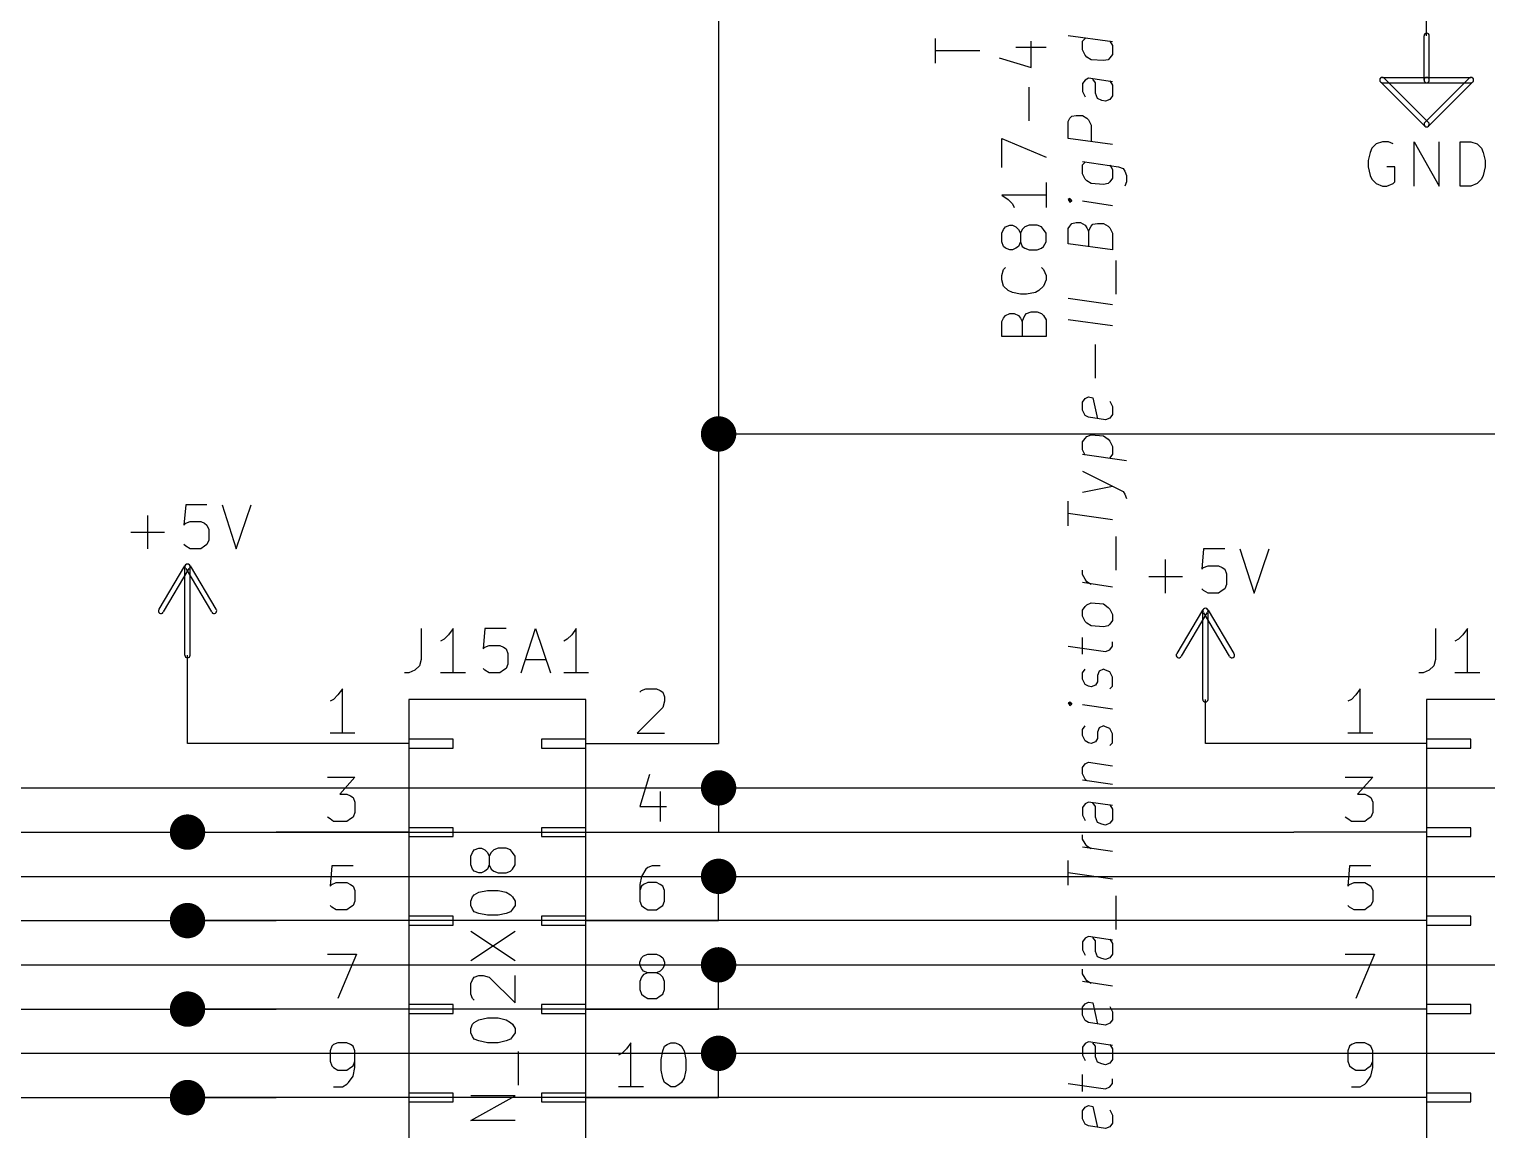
# Model space of a CAD drawing. Extents: x 10 to 287, y -200 to -10.
# Drawn here: x 206.28 to 248.11, y -127.93 to -96.33 of the extents above; entities that cross this region are included whole.
import ezdxf

# ---------------------------------------------------------------- set-up
doc = ezdxf.new("R2010")
doc.units = 0
doc.header["$MEASUREMENT"] = 0

msp = doc.modelspace()

# ---------------------------------------------------------------- linework, layer by layer
at = {"layer": 'Cyan 2'}
for p, q in [((232.283, -97.3074), (232.283, -96.5962)), ((233.553, -96.9518), (232.283, -96.9518)), ((234.594, -96.8502), (235.458, -96.8502)), ((235.026, -97.4344), (235.026, -96.6724)), ((234.112, -97.155), (235.026, -97.4344)), ((234.975, -98.9584), (234.975, -97.9932)), ((234.188, -100.305), (234.188, -99.4664)), ((234.188, -99.4664), (235.458, -99.9998)), ((244.754, -99.8728), (244.704, -100.101)), ((244.805, -99.7458), (244.754, -99.8728)), ((244.932, -99.6188), (244.805, -99.7458)), ((245.11, -99.568), (244.932, -99.6188)), ((245.288, -99.568), (245.11, -99.568)), ((245.415, -99.6188), (245.288, -99.568)), ((246.024, -100.838), (246.024, -99.568)), ((246.024, -99.568), (246.736, -100.838)), ((246.736, -100.838), (246.736, -99.568)), ((247.345, -100.838), (247.345, -99.568)), ((247.345, -99.568), (247.65, -99.568)), ((247.65, -99.568), (247.828, -99.6188)), ((247.828, -99.6188), (247.955, -99.7458)), ((247.955, -99.7458), (248.006, -99.8728)), ((248.006, -99.8728), (248.056, -100.101)), ((244.704, -100.101), (244.704, -100.279)), ((244.704, -100.279), (244.754, -100.533)), ((245.466, -100.279), (245.237, -100.279)), ((245.466, -100.711), (245.466, -100.279)), ((248.056, -100.279), (248.006, -100.533)), ((248.056, -100.101), (248.056, -100.279)), ((235.458, -100.736), (235.458, -101.448)), ((244.754, -100.533), (244.805, -100.635)), ((244.805, -100.635), (244.932, -100.762)), ((244.932, -100.762), (245.11, -100.838)), ((245.237, -100.838), (245.415, -100.762)), ((245.415, -100.762), (245.466, -100.711)), ((247.828, -100.762), (247.65, -100.838)), ((247.955, -100.635), (247.828, -100.762)), ((248.006, -100.533), (247.955, -100.635)), ((235.458, -101.092), (234.188, -101.092)), ((234.188, -101.092), (234.366, -101.219)), ((234.366, -101.219), (234.493, -101.346)), ((245.11, -100.838), (245.237, -100.838)), ((247.65, -100.838), (247.345, -100.838)), ((234.493, -101.346), (234.544, -101.448)), ((234.239, -102.083), (234.29, -102.006)), ((234.29, -102.006), (234.417, -101.956)), ((234.417, -101.956), (234.493, -101.956)), ((234.493, -101.956), (234.594, -102.006)), ((234.594, -102.006), (234.671, -102.083)), ((234.848, -102.006), (234.772, -102.083)), ((234.975, -101.956), (234.848, -102.006)), ((235.204, -101.956), (234.975, -101.956)), ((235.331, -102.006), (235.204, -101.956)), ((235.382, -102.083), (235.331, -102.006)), ((234.188, -102.184), (234.239, -102.083)), ((234.188, -102.438), (234.188, -102.184)), ((234.239, -102.565), (234.188, -102.438)), ((234.671, -102.083), (234.721, -102.184)), ((234.721, -102.438), (234.671, -102.565)), ((234.772, -102.083), (234.721, -102.184)), ((234.721, -102.184), (234.721, -102.438)), ((234.721, -102.438), (234.772, -102.565)), ((235.458, -102.184), (235.382, -102.083)), ((235.382, -102.565), (235.458, -102.438)), ((235.458, -102.438), (235.458, -102.184)), ((234.29, -102.616), (234.239, -102.565)), ((234.417, -102.667), (234.29, -102.616)), ((234.493, -102.667), (234.417, -102.667)), ((234.594, -102.616), (234.493, -102.667)), ((234.671, -102.565), (234.594, -102.616)), ((234.772, -102.565), (234.848, -102.616)), ((234.848, -102.616), (234.975, -102.667)), ((234.975, -102.667), (235.204, -102.667)), ((235.204, -102.667), (235.331, -102.616)), ((235.331, -102.616), (235.382, -102.565)), ((234.188, -103.403), (234.239, -103.226)), ((234.239, -103.226), (234.29, -103.175)), ((235.331, -103.175), (235.382, -103.226)), ((235.382, -103.226), (235.458, -103.403)), ((234.188, -103.53), (234.188, -103.403)), ((234.239, -103.708), (234.188, -103.53)), ((234.366, -103.835), (234.239, -103.708)), ((235.382, -103.708), (235.255, -103.835)), ((235.458, -103.53), (235.382, -103.708)), ((235.458, -103.403), (235.458, -103.53)), ((234.493, -103.886), (234.366, -103.835)), ((234.721, -103.937), (234.493, -103.886)), ((234.899, -103.937), (234.721, -103.937)), ((235.153, -103.886), (234.899, -103.937)), ((235.255, -103.835), (235.153, -103.886)), ((234.239, -104.623), (234.29, -104.546)), ((234.29, -104.546), (234.417, -104.496)), ((234.417, -104.496), (234.544, -104.496)), ((234.544, -104.496), (234.671, -104.546)), ((234.671, -104.546), (234.721, -104.623)), ((234.772, -104.724), (234.848, -104.546)), ((234.848, -104.546), (234.899, -104.496)), ((234.899, -104.496), (235.026, -104.445)), ((235.026, -104.445), (235.204, -104.445)), ((235.204, -104.445), (235.331, -104.496)), ((235.331, -104.496), (235.382, -104.546)), ((235.382, -104.546), (235.458, -104.673)), ((234.188, -104.724), (234.239, -104.623)), ((234.188, -105.156), (234.188, -104.724)), ((234.721, -104.623), (234.772, -104.724)), ((234.772, -104.724), (234.772, -105.156)), ((235.458, -104.673), (235.458, -105.156)), ((235.458, -105.156), (234.188, -105.156)), ((210.769, -109.982), (210.718, -110.566)), ((211.379, -109.982), (210.769, -109.982)), ((211.811, -109.982), (212.217, -111.252)), ((212.217, -111.252), (212.649, -109.982)), ((209.677, -111.252), (209.677, -110.287)), ((209.194, -110.769), (210.16, -110.769)), ((210.718, -110.566), (210.769, -110.515)), ((210.769, -110.515), (210.896, -110.465)), ((210.896, -110.465), (211.201, -110.465)), ((211.201, -110.465), (211.303, -110.515)), ((211.303, -110.515), (211.379, -110.566)), ((211.379, -110.566), (211.43, -110.693)), ((211.43, -110.693), (211.43, -110.998)), ((210.769, -111.176), (210.718, -111.125)), ((210.896, -111.252), (210.769, -111.176)), ((211.201, -111.252), (210.896, -111.252)), ((211.303, -111.176), (211.201, -111.252)), ((211.379, -111.125), (211.303, -111.176)), ((211.43, -110.998), (211.379, -111.125)), ((239.979, -111.252), (239.928, -111.836)), ((240.589, -111.252), (239.979, -111.252)), ((241.021, -111.252), (241.427, -112.522)), ((241.427, -112.522), (241.859, -111.252)), ((238.887, -112.522), (238.887, -111.557)), ((238.404, -112.039), (239.37, -112.039)), ((239.928, -111.836), (239.979, -111.785)), ((239.979, -111.785), (240.106, -111.735)), ((240.106, -111.735), (240.411, -111.735)), ((240.411, -111.735), (240.513, -111.785)), ((240.513, -111.785), (240.589, -111.836)), ((240.589, -111.836), (240.64, -111.963)), ((240.64, -111.963), (240.64, -112.268)), ((239.979, -112.446), (239.928, -112.395)), ((240.106, -112.522), (239.979, -112.446)), ((240.411, -112.522), (240.106, -112.522)), ((240.513, -112.446), (240.411, -112.522)), ((240.589, -112.395), (240.513, -112.446)), ((240.64, -112.268), (240.589, -112.395)), ((217.526, -113.538), (217.526, -114.427)), ((218.313, -113.716), (218.186, -113.843)), ((218.44, -113.538), (218.313, -113.716)), ((218.44, -114.808), (218.44, -113.538)), ((219.354, -113.538), (219.304, -114.122)), ((219.964, -113.538), (219.354, -113.538)), ((220.396, -114.808), (220.802, -113.538)), ((220.802, -113.538), (221.234, -114.808)), ((221.844, -113.716), (221.717, -113.843)), ((221.971, -113.538), (221.844, -113.716)), ((221.971, -114.808), (221.971, -113.538)), ((246.634, -113.538), (246.634, -114.427)), ((247.421, -113.716), (247.294, -113.843)), ((247.548, -113.538), (247.421, -113.716)), ((247.548, -114.808), (247.548, -113.538)), ((218.186, -113.843), (218.084, -113.894)), ((219.304, -114.122), (219.354, -114.071)), ((219.354, -114.071), (219.481, -114.021)), ((219.481, -114.021), (219.786, -114.021)), ((219.786, -114.021), (219.888, -114.071)), ((219.888, -114.071), (219.964, -114.122)), ((219.964, -114.122), (220.015, -114.249)), ((221.717, -113.843), (221.615, -113.894)), ((247.294, -113.843), (247.193, -113.894)), ((217.475, -114.605), (217.348, -114.732)), ((217.526, -114.427), (217.475, -114.605)), ((220.015, -114.554), (219.964, -114.681)), ((220.015, -114.249), (220.015, -114.554)), ((220.523, -114.427), (221.107, -114.427)), ((246.583, -114.605), (246.456, -114.732)), ((246.634, -114.427), (246.583, -114.605)), ((217.17, -114.808), (217.043, -114.808)), ((217.348, -114.732), (217.17, -114.808)), ((218.796, -114.808), (218.084, -114.808)), ((219.354, -114.732), (219.304, -114.681)), ((219.481, -114.808), (219.354, -114.732)), ((219.786, -114.808), (219.481, -114.808)), ((219.888, -114.732), (219.786, -114.808)), ((219.964, -114.681), (219.888, -114.732)), ((222.326, -114.808), (221.615, -114.808)), ((246.278, -114.808), (246.151, -114.808)), ((246.456, -114.732), (246.278, -114.808)), ((247.904, -114.808), (247.193, -114.808)), ((218.948, -120.066), (218.999, -119.964)), ((218.999, -119.964), (219.05, -119.888)), ((219.05, -119.888), (219.177, -119.837)), ((219.177, -119.837), (219.253, -119.837)), ((219.253, -119.837), (219.354, -119.888)), ((219.354, -119.888), (219.431, -119.964)), ((219.431, -119.964), (219.481, -120.066)), ((219.532, -119.964), (219.481, -120.066)), ((219.608, -119.888), (219.532, -119.964)), ((219.735, -119.837), (219.608, -119.888)), ((219.964, -119.837), (219.735, -119.837)), ((220.091, -119.888), (219.964, -119.837)), ((220.142, -119.964), (220.091, -119.888)), ((220.218, -120.066), (220.142, -119.964)), ((218.948, -120.32), (218.948, -120.066)), ((218.999, -120.447), (218.948, -120.32)), ((219.05, -120.498), (218.999, -120.447)), ((219.431, -120.447), (219.354, -120.498)), ((219.481, -120.32), (219.431, -120.447)), ((219.481, -120.066), (219.481, -120.32)), ((219.481, -120.32), (219.532, -120.447)), ((219.532, -120.447), (219.608, -120.498)), ((220.091, -120.498), (220.142, -120.447)), ((220.142, -120.447), (220.218, -120.32)), ((220.218, -120.32), (220.218, -120.066)), ((219.177, -120.548), (219.05, -120.498)), ((219.253, -120.548), (219.177, -120.548)), ((219.354, -120.498), (219.253, -120.548)), ((219.608, -120.498), (219.735, -120.548)), ((219.735, -120.548), (219.964, -120.548)), ((219.964, -120.548), (220.091, -120.498)), ((218.948, -121.361), (218.999, -121.234)), ((218.999, -121.234), (219.05, -121.183)), ((219.05, -121.183), (219.177, -121.107)), ((219.177, -121.107), (219.431, -121.056)), ((219.431, -121.056), (219.735, -121.056)), ((219.735, -121.056), (219.964, -121.107)), ((219.964, -121.107), (220.091, -121.183)), ((220.091, -121.183), (220.142, -121.234)), ((220.142, -121.234), (220.218, -121.361)), ((218.948, -121.488), (218.948, -121.361)), ((218.999, -121.59), (218.948, -121.488)), ((219.05, -121.666), (218.999, -121.59)), ((219.177, -121.717), (219.05, -121.666)), ((219.431, -121.768), (219.177, -121.717)), ((219.964, -121.717), (219.735, -121.768)), ((220.091, -121.666), (219.964, -121.717)), ((220.142, -121.59), (220.091, -121.666)), ((220.218, -121.488), (220.142, -121.59)), ((220.218, -121.361), (220.218, -121.488)), ((219.735, -121.768), (219.431, -121.768)), ((218.948, -123.063), (220.218, -122.225)), ((218.948, -122.225), (220.218, -123.063)), ((218.948, -123.723), (218.999, -123.622)), ((218.948, -124.028), (218.948, -123.723)), ((218.999, -123.622), (219.05, -123.546)), ((219.05, -123.546), (219.177, -123.495)), ((219.177, -123.495), (219.304, -123.495)), ((219.304, -123.495), (219.481, -123.546)), ((219.481, -123.546), (220.218, -124.282)), ((220.218, -124.282), (220.218, -123.495)), ((218.999, -124.155), (218.948, -124.028)), ((219.05, -124.206), (218.999, -124.155)), ((218.948, -125.019), (218.999, -124.892)), ((218.948, -125.146), (218.948, -125.019)), ((218.999, -124.892), (219.05, -124.841)), ((219.05, -124.841), (219.177, -124.765)), ((219.177, -124.765), (219.431, -124.714)), ((219.431, -124.714), (219.735, -124.714)), ((219.735, -124.714), (219.964, -124.765)), ((219.964, -124.765), (220.091, -124.841)), ((220.091, -124.841), (220.142, -124.892)), ((220.142, -124.892), (220.218, -125.019)), ((220.218, -125.019), (220.218, -125.146)), ((218.999, -125.247), (218.948, -125.146)), ((219.05, -125.324), (218.999, -125.247)), ((219.177, -125.374), (219.05, -125.324)), ((219.431, -125.425), (219.177, -125.374)), ((219.735, -125.425), (219.431, -125.425)), ((219.964, -125.374), (219.735, -125.425)), ((220.091, -125.324), (219.964, -125.374)), ((220.142, -125.247), (220.091, -125.324)), ((220.218, -125.146), (220.142, -125.247)), ((220.32, -126.644), (220.32, -125.679)), ((218.948, -127.66), (220.218, -126.949)), ((220.218, -126.949), (218.948, -126.949)), ((220.218, -127.66), (218.948, -127.66))]:
    msp.add_line(p, q, dxfattribs=at)
at = {"layer": 'Green 2'}
for p, q in [((226.06, -91.44), (226.06, -116.84)), ((246.38, -96.52), (246.38, -92.71)), ((226.06, -107.95), (259.08, -107.95)), ((210.82, -116.84), (210.82, -114.3)), ((240.03, -116.84), (240.03, -115.57)), ((213.36, -116.84), (210.82, -116.84)), ((242.57, -116.84), (240.03, -116.84)), ((182.88, -118.11), (255.27, -118.11)), ((226.06, -118.11), (226.06, -119.38)), ((189.23, -119.38), (213.36, -119.38)), ((210.82, -119.38), (242.57, -119.38)), ((190.5, -120.65), (255.27, -120.65)), ((226.06, -121.92), (226.06, -120.65)), ((191.77, -121.92), (213.36, -121.92)), ((242.57, -121.92), (210.82, -121.92)), ((193.04, -123.19), (255.27, -123.19)), ((226.06, -124.46), (226.06, -123.19)), ((194.31, -124.46), (213.36, -124.46)), ((242.57, -124.46), (210.82, -124.46)), ((195.58, -125.73), (255.27, -125.73)), ((226.06, -127), (226.06, -125.73)), ((196.85, -127), (213.36, -127)), ((242.57, -127), (210.82, -127))]:
    msp.add_line(p, q, dxfattribs=at)
at = {"layer": 'Green 2', "const_width": 0.508}
for points in [[(225.806, -107.95, 1), (226.314, -107.95, 1)], [(225.806, -118.11, 1), (226.314, -118.11, 1)], [(210.566, -119.38, 1), (211.074, -119.38, 1)], [(225.806, -120.65, 1), (226.314, -120.65, 1)], [(210.566, -121.92, 1), (211.074, -121.92, 1)], [(225.806, -123.19, 1), (226.314, -123.19, 1)], [(210.566, -124.46, 1), (211.074, -124.46, 1)], [(225.806, -125.73, 1), (226.314, -125.73, 1)], [(210.566, -127, 1), (211.074, -127, 1)]]:
    msp.add_lwpolyline(points, format="xyb", close=True, dxfattribs=at)
at = {"layer": 'Magenta 2'}
for p, q in [((237.363, -96.6978), (236.093, -96.52)), ((236.499, -96.6724), (236.576, -96.5962)), ((236.499, -96.9264), (236.499, -96.6724)), ((236.576, -97.0788), (236.499, -96.9264)), ((237.287, -96.6724), (237.363, -96.7994)), ((237.363, -96.7994), (237.363, -97.0534)), ((236.626, -97.1296), (236.576, -97.0788)), ((236.753, -97.2058), (236.626, -97.1296)), ((237.109, -97.2312), (236.753, -97.2058)), ((237.236, -97.2058), (237.109, -97.2312)), ((237.287, -97.155), (237.236, -97.2058)), ((237.363, -97.0534), (237.287, -97.155)), ((236.576, -97.79), (236.499, -97.8916)), ((236.677, -97.7392), (236.576, -97.79)), ((237.363, -97.8408), (236.677, -97.7392)), ((236.88, -97.8662), (236.804, -97.7646)), ((236.88, -98.171), (236.88, -97.8662)), ((237.287, -97.8154), (237.363, -97.9424)), ((236.499, -97.8916), (236.499, -98.1202)), ((236.499, -98.1202), (236.576, -98.2726)), ((236.931, -98.3234), (236.88, -98.171)), ((237.363, -98.2472), (237.287, -98.3488)), ((237.363, -97.9424), (237.363, -98.2472)), ((237.058, -98.3742), (236.931, -98.3234)), ((237.16, -98.3996), (237.058, -98.3742)), ((237.287, -98.3488), (237.16, -98.3996)), ((236.093, -98.9838), (236.144, -98.8822)), ((236.093, -99.4664), (236.093, -98.9838)), ((236.144, -98.8822), (236.195, -98.8314)), ((236.195, -98.8314), (236.322, -98.806)), ((236.322, -98.806), (236.499, -98.806)), ((236.499, -98.806), (236.626, -98.8822)), ((236.626, -98.8822), (236.677, -98.933)), ((236.677, -98.933), (236.753, -99.0854)), ((236.753, -99.0854), (236.753, -99.568)), ((237.363, -99.6442), (236.093, -99.4664)), ((236.499, -100.127), (237.541, -100.279)), ((236.499, -100.228), (236.576, -100.152)), ((236.499, -100.482), (236.499, -100.228)), ((237.287, -100.228), (237.363, -100.355)), ((237.363, -100.355), (237.363, -100.609)), ((237.541, -100.279), (237.668, -100.33)), ((237.668, -100.33), (237.719, -100.406)), ((236.576, -100.635), (236.499, -100.482)), ((236.626, -100.686), (236.576, -100.635)), ((236.753, -100.762), (236.626, -100.686)), ((237.109, -100.787), (236.753, -100.762)), ((237.236, -100.762), (237.109, -100.787)), ((237.287, -100.711), (237.236, -100.762)), ((237.363, -100.609), (237.287, -100.711)), ((237.719, -100.406), (237.769, -100.533)), ((237.769, -100.711), (237.719, -100.838)), ((237.769, -100.533), (237.769, -100.711)), ((236.144, -101.194), (236.093, -101.219)), ((236.093, -101.219), (236.144, -101.295)), ((236.093, -101.219), (236.195, -101.244)), ((236.195, -101.244), (236.144, -101.194)), ((236.144, -101.295), (236.195, -101.244)), ((237.363, -101.397), (236.499, -101.27)), ((236.093, -102.057), (236.144, -101.981)), ((236.093, -102.489), (236.093, -102.057)), ((236.144, -101.981), (236.195, -101.905)), ((236.195, -101.905), (236.322, -101.879)), ((236.322, -101.879), (236.449, -101.879)), ((236.449, -101.879), (236.576, -101.956)), ((236.576, -101.956), (236.626, -102.032)), ((236.626, -102.032), (236.677, -102.133)), ((236.677, -102.133), (236.753, -101.981)), ((236.753, -101.981), (236.804, -101.93)), ((236.804, -101.93), (236.931, -101.905)), ((236.931, -101.905), (237.109, -101.905)), ((237.109, -101.905), (237.236, -101.981)), ((237.236, -101.981), (237.287, -102.032)), ((237.287, -102.032), (237.363, -102.184)), ((236.677, -102.133), (236.677, -102.565)), ((237.363, -102.184), (237.363, -102.667)), ((237.363, -102.667), (236.093, -102.489)), ((237.465, -103.937), (237.465, -102.972)), ((237.363, -104.242), (236.093, -104.064)), ((237.363, -104.851), (236.093, -104.673)), ((236.88, -106.35), (236.88, -105.385)), ((236.499, -107.036), (236.576, -106.934)), ((236.499, -107.264), (236.499, -107.036)), ((236.576, -106.934), (236.677, -106.883)), ((236.677, -106.883), (236.804, -106.909)), ((236.804, -106.909), (236.931, -107.518)), ((237.287, -107.01), (237.363, -107.163)), ((236.576, -107.417), (236.499, -107.264)), ((236.677, -107.467), (236.576, -107.417)), ((237.16, -107.544), (236.677, -107.467)), ((237.287, -107.493), (237.16, -107.544)), ((237.363, -107.391), (237.287, -107.493)), ((237.363, -107.163), (237.363, -107.391)), ((236.499, -108.179), (236.576, -108.077)), ((236.499, -108.407), (236.499, -108.179)), ((236.576, -108.077), (236.626, -108.026)), ((236.626, -108.026), (236.753, -107.975)), ((236.753, -107.975), (237.109, -108.001)), ((237.109, -108.001), (237.236, -108.102)), ((237.236, -108.102), (237.287, -108.153)), ((237.287, -108.153), (237.363, -108.306)), ((237.363, -108.306), (237.363, -108.534)), ((236.576, -108.56), (236.499, -108.407)), ((236.499, -108.534), (237.769, -108.712)), ((237.363, -108.534), (237.287, -108.636)), ((236.499, -109.017), (237.363, -109.449)), ((236.499, -109.626), (237.363, -109.449)), ((237.363, -109.449), (237.668, -109.601)), ((236.093, -110.592), (236.093, -109.88)), ((237.668, -109.601), (237.719, -109.677)), ((237.719, -109.677), (237.769, -109.804)), ((237.363, -110.414), (236.093, -110.236)), ((237.465, -111.862), (237.465, -110.896)), ((236.499, -111.989), (236.499, -111.862)), ((236.576, -112.116), (236.499, -111.989)), ((237.363, -112.344), (236.499, -112.217)), ((236.626, -112.192), (236.576, -112.116)), ((236.753, -112.268), (236.626, -112.192)), ((236.499, -113.005), (236.576, -112.903)), ((236.576, -112.903), (236.626, -112.852)), ((236.626, -112.852), (236.753, -112.801)), ((236.753, -112.801), (237.109, -112.827)), ((237.109, -112.827), (237.236, -112.928)), ((237.236, -112.928), (237.287, -112.979)), ((236.499, -113.182), (236.499, -113.005)), ((236.576, -113.335), (236.499, -113.182)), ((236.626, -113.386), (236.576, -113.335)), ((237.287, -112.979), (237.363, -113.132)), ((237.363, -113.309), (237.287, -113.411)), ((237.363, -113.132), (237.363, -113.309)), ((236.753, -113.462), (236.626, -113.386)), ((237.109, -113.487), (236.753, -113.462)), ((237.236, -113.462), (237.109, -113.487)), ((237.287, -113.411), (237.236, -113.462)), ((236.093, -114.046), (237.16, -114.198)), ((236.499, -114.275), (236.499, -113.792)), ((237.16, -114.198), (237.287, -114.148)), ((237.287, -114.148), (237.363, -114.046)), ((237.363, -114.046), (237.363, -113.919)), ((236.499, -114.808), (236.576, -114.706)), ((236.499, -114.986), (236.499, -114.808)), ((236.576, -115.138), (236.499, -114.986)), ((236.982, -114.757), (236.931, -114.884)), ((236.931, -114.884), (236.931, -115.062)), ((237.109, -114.706), (236.982, -114.757)), ((237.16, -114.732), (237.109, -114.706)), ((237.287, -114.783), (237.16, -114.732)), ((237.363, -114.935), (237.287, -114.783)), ((237.363, -115.189), (237.363, -114.935)), ((236.677, -115.189), (236.576, -115.138)), ((236.753, -115.214), (236.677, -115.189)), ((236.88, -115.164), (236.753, -115.214)), ((236.931, -115.062), (236.88, -115.164)), ((237.287, -115.265), (237.363, -115.189)), ((236.144, -115.646), (236.093, -115.672)), ((236.093, -115.672), (236.144, -115.748)), ((236.093, -115.672), (236.195, -115.697)), ((236.195, -115.697), (236.144, -115.646)), ((236.144, -115.748), (236.195, -115.697)), ((237.363, -115.849), (236.499, -115.722)), ((236.499, -116.434), (236.576, -116.332)), ((236.499, -116.611), (236.499, -116.434)), ((236.576, -116.764), (236.499, -116.611)), ((236.931, -116.688), (236.88, -116.789)), ((236.982, -116.383), (236.931, -116.51)), ((236.931, -116.51), (236.931, -116.688)), ((237.109, -116.332), (236.982, -116.383)), ((237.16, -116.357), (237.109, -116.332)), ((237.287, -116.408), (237.16, -116.357)), ((237.363, -116.561), (237.287, -116.408)), ((237.363, -116.815), (237.363, -116.561)), ((236.677, -116.815), (236.576, -116.764)), ((236.753, -116.84), (236.677, -116.815)), ((236.88, -116.789), (236.753, -116.84)), ((237.287, -116.891), (237.363, -116.815)), ((236.499, -117.526), (236.576, -117.424)), ((236.499, -117.704), (236.499, -117.526)), ((236.576, -117.424), (236.677, -117.373)), ((236.677, -117.373), (237.363, -117.475)), ((236.576, -117.856), (236.499, -117.704)), ((236.499, -117.881), (237.363, -118.008)), ((236.626, -117.907), (236.576, -117.856)), ((236.576, -118.567), (236.499, -118.669)), ((236.499, -118.669), (236.499, -118.897)), ((236.677, -118.516), (236.576, -118.567)), ((237.363, -118.618), (236.677, -118.516)), ((236.88, -118.643), (236.804, -118.542)), ((236.88, -118.948), (236.88, -118.643)), ((237.287, -118.593), (237.363, -118.72)), ((237.363, -118.72), (237.363, -119.024)), ((236.499, -118.897), (236.576, -119.05)), ((236.931, -119.101), (236.88, -118.948)), ((237.058, -119.151), (236.931, -119.101)), ((237.16, -119.177), (237.058, -119.151)), ((237.287, -119.126), (237.16, -119.177)), ((237.363, -119.024), (237.287, -119.126)), ((236.499, -119.583), (236.499, -119.456)), ((236.576, -119.71), (236.499, -119.583)), ((237.363, -119.939), (236.499, -119.812)), ((236.626, -119.786), (236.576, -119.71)), ((236.753, -119.863), (236.626, -119.786)), ((236.093, -120.904), (236.093, -120.193)), ((237.363, -120.726), (236.093, -120.548)), ((237.465, -122.174), (237.465, -121.209)), ((236.576, -122.428), (236.499, -122.53)), ((236.499, -122.53), (236.499, -122.758)), ((236.677, -122.377), (236.576, -122.428)), ((237.363, -122.479), (236.677, -122.377)), ((236.88, -122.504), (236.804, -122.403)), ((236.88, -122.809), (236.88, -122.504)), ((237.287, -122.453), (237.363, -122.58)), ((236.499, -122.758), (236.576, -122.911)), ((236.931, -122.961), (236.88, -122.809)), ((237.058, -123.012), (236.931, -122.961)), ((237.363, -122.885), (237.287, -122.987)), ((237.363, -122.58), (237.363, -122.885)), ((236.499, -123.444), (236.499, -123.317)), ((237.16, -123.038), (237.058, -123.012)), ((237.287, -122.987), (237.16, -123.038)), ((236.576, -123.571), (236.499, -123.444)), ((237.363, -123.8), (236.499, -123.673)), ((236.626, -123.647), (236.576, -123.571)), ((236.753, -123.723), (236.626, -123.647)), ((236.499, -124.409), (236.576, -124.308)), ((236.499, -124.638), (236.499, -124.409)), ((236.576, -124.79), (236.499, -124.638)), ((236.576, -124.308), (236.677, -124.257)), ((236.677, -124.257), (236.804, -124.282)), ((236.804, -124.282), (236.931, -124.892)), ((237.287, -124.384), (237.363, -124.536)), ((237.363, -124.536), (237.363, -124.765)), ((236.677, -124.841), (236.576, -124.79)), ((237.16, -124.917), (236.677, -124.841)), ((237.287, -124.866), (237.16, -124.917)), ((237.363, -124.765), (237.287, -124.866)), ((236.576, -125.451), (236.499, -125.552)), ((236.677, -125.4), (236.576, -125.451)), ((237.363, -125.501), (236.677, -125.4)), ((236.88, -125.527), (236.804, -125.425)), ((237.287, -125.476), (237.363, -125.603)), ((236.499, -125.552), (236.499, -125.781)), ((236.499, -125.781), (236.576, -125.933)), ((236.88, -125.832), (236.88, -125.527)), ((236.931, -125.984), (236.88, -125.832)), ((237.363, -125.908), (237.287, -126.009)), ((237.363, -125.603), (237.363, -125.908)), ((237.058, -126.035), (236.931, -125.984)), ((237.16, -126.06), (237.058, -126.035)), ((237.287, -126.009), (237.16, -126.06)), ((236.093, -126.594), (237.16, -126.746)), ((236.499, -126.822), (236.499, -126.34)), ((237.16, -126.746), (237.287, -126.695)), ((237.287, -126.695), (237.363, -126.594)), ((237.363, -126.594), (237.363, -126.467)), ((236.499, -127.381), (236.576, -127.279)), ((236.499, -127.61), (236.499, -127.381)), ((236.576, -127.279), (236.677, -127.229)), ((236.677, -127.229), (236.804, -127.254)), ((236.804, -127.254), (236.931, -127.864)), ((237.287, -127.356), (237.363, -127.508)), ((237.363, -127.508), (237.363, -127.737)), ((236.576, -127.762), (236.499, -127.61)), ((236.677, -127.813), (236.576, -127.762)), ((237.16, -127.889), (236.677, -127.813)), ((237.287, -127.838), (237.16, -127.889)), ((237.363, -127.737), (237.287, -127.838))]:
    msp.add_line(p, q, dxfattribs=at)
at = {"layer": 'Red 2'}
for p, q in [((246.304, -97.79), (246.304, -96.52)), ((246.456, -97.79), (246.456, -96.52)), ((246.329, -99.1108), (245.059, -97.8408)), ((245.11, -97.7138), (246.38, -97.7138)), ((245.11, -97.8662), (246.38, -97.8662)), ((246.431, -99.0092), (245.161, -97.7392)), ((247.599, -97.7392), (246.329, -99.0092)), ((246.38, -97.7138), (247.65, -97.7138)), ((246.38, -97.8662), (247.65, -97.8662)), ((247.701, -97.8408), (246.431, -99.1108)), ((210.007, -112.979), (210.744, -111.735)), ((210.134, -113.055), (210.871, -111.811)), ((210.744, -114.3), (210.744, -111.76)), ((210.769, -111.811), (211.506, -113.055)), ((210.896, -111.735), (211.633, -112.979)), ((210.896, -114.3), (210.896, -111.76)), ((239.217, -114.249), (239.954, -113.005)), ((239.344, -114.325), (240.081, -113.081)), ((239.954, -115.57), (239.954, -113.03)), ((239.979, -113.081), (240.716, -114.325)), ((240.106, -113.005), (240.843, -114.249)), ((240.106, -115.57), (240.106, -113.03)), ((215.138, -115.443), (215.011, -115.57)), ((215.265, -115.265), (215.138, -115.443)), ((215.265, -116.535), (215.265, -115.265)), ((223.799, -115.367), (223.85, -115.316)), ((223.85, -115.316), (223.977, -115.265)), ((223.977, -115.265), (224.282, -115.265)), ((224.282, -115.265), (224.384, -115.316)), ((224.384, -115.316), (224.46, -115.367)), ((224.46, -115.367), (224.511, -115.494)), ((244.348, -115.443), (244.221, -115.57)), ((244.475, -115.265), (244.348, -115.443)), ((244.475, -116.535), (244.475, -115.265)), ((215.011, -115.57), (214.909, -115.621)), ((217.17, -115.57), (217.17, -135.89)), ((222.25, -115.57), (217.17, -115.57)), ((222.25, -135.89), (222.25, -115.57)), ((224.46, -115.799), (223.723, -116.535)), ((224.511, -115.621), (224.46, -115.799)), ((224.511, -115.494), (224.511, -115.621)), ((244.221, -115.57), (244.119, -115.621)), ((246.38, -115.57), (246.38, -135.89)), ((251.46, -115.57), (246.38, -115.57)), ((215.621, -116.535), (214.909, -116.535)), ((223.723, -116.535), (224.511, -116.535)), ((244.831, -116.535), (244.119, -116.535)), ((217.17, -116.84), (213.36, -116.84)), ((217.17, -116.713), (217.17, -116.967)), ((218.44, -116.713), (217.17, -116.713)), ((217.17, -116.967), (218.44, -116.967)), ((218.44, -116.967), (218.44, -116.713)), ((220.98, -116.713), (220.98, -116.967)), ((222.25, -116.713), (220.98, -116.713)), ((220.98, -116.967), (222.25, -116.967)), ((222.25, -116.967), (222.25, -116.713)), ((222.25, -116.84), (226.06, -116.84)), ((246.38, -116.84), (242.57, -116.84)), ((246.38, -116.713), (246.38, -116.967)), ((247.65, -116.713), (246.38, -116.713)), ((246.38, -116.967), (247.65, -116.967)), ((247.65, -116.967), (247.65, -116.713)), ((214.833, -117.805), (215.621, -117.805)), ((215.621, -117.805), (215.189, -118.288)), ((224.079, -117.729), (223.799, -118.643)), ((244.043, -117.805), (244.831, -117.805)), ((244.831, -117.805), (244.399, -118.288)), ((215.189, -118.288), (215.392, -118.288)), ((215.392, -118.288), (215.494, -118.339)), ((215.494, -118.339), (215.57, -118.389)), ((224.384, -118.212), (224.384, -119.075)), ((244.399, -118.288), (244.602, -118.288)), ((244.602, -118.288), (244.704, -118.339)), ((244.704, -118.339), (244.78, -118.389)), ((215.57, -118.389), (215.621, -118.516)), ((215.621, -118.516), (215.621, -118.821)), ((223.799, -118.643), (224.561, -118.643)), ((244.78, -118.389), (244.831, -118.516)), ((244.831, -118.516), (244.831, -118.821)), ((214.909, -118.999), (214.833, -118.948)), ((215.011, -119.075), (214.909, -118.999)), ((215.392, -119.075), (215.011, -119.075)), ((215.494, -118.999), (215.392, -119.075)), ((215.57, -118.948), (215.494, -118.999)), ((215.621, -118.821), (215.57, -118.948)), ((244.119, -118.999), (244.043, -118.948)), ((244.221, -119.075), (244.119, -118.999)), ((244.602, -119.075), (244.221, -119.075)), ((244.704, -118.999), (244.602, -119.075)), ((244.78, -118.948), (244.704, -118.999)), ((244.831, -118.821), (244.78, -118.948)), ((217.17, -119.38), (213.36, -119.38)), ((217.17, -119.253), (217.17, -119.507)), ((218.44, -119.253), (217.17, -119.253)), ((217.17, -119.507), (218.44, -119.507)), ((218.44, -119.507), (218.44, -119.253)), ((220.98, -119.253), (220.98, -119.507)), ((222.25, -119.253), (220.98, -119.253)), ((220.98, -119.507), (222.25, -119.507)), ((222.25, -119.507), (222.25, -119.253)), ((222.25, -119.38), (226.06, -119.38)), ((246.38, -119.38), (242.57, -119.38)), ((246.38, -119.253), (246.38, -119.507)), ((247.65, -119.253), (246.38, -119.253)), ((246.38, -119.507), (247.65, -119.507)), ((247.65, -119.507), (247.65, -119.253)), ((214.96, -120.345), (214.909, -120.929)), ((215.57, -120.345), (214.96, -120.345)), ((223.977, -120.447), (223.85, -120.65)), ((224.028, -120.396), (223.977, -120.447)), ((224.155, -120.345), (224.028, -120.396)), ((224.384, -120.345), (224.155, -120.345)), ((244.17, -120.345), (244.119, -120.929)), ((244.78, -120.345), (244.17, -120.345)), ((214.909, -120.929), (214.96, -120.879)), ((214.96, -120.879), (215.087, -120.828)), ((215.087, -120.828), (215.392, -120.828)), ((215.392, -120.828), (215.494, -120.879)), ((215.494, -120.879), (215.57, -120.929)), ((223.85, -120.65), (223.799, -120.879)), ((223.799, -120.879), (223.799, -121.361)), ((223.901, -120.879), (223.85, -120.929)), ((224.028, -120.828), (223.901, -120.879)), ((224.282, -120.828), (224.028, -120.828)), ((224.384, -120.879), (224.282, -120.828)), ((224.46, -120.929), (224.384, -120.879)), ((244.119, -120.929), (244.17, -120.879)), ((244.17, -120.879), (244.297, -120.828)), ((244.297, -120.828), (244.602, -120.828)), ((244.602, -120.828), (244.704, -120.879)), ((244.704, -120.879), (244.78, -120.929)), ((215.57, -120.929), (215.621, -121.056)), ((215.621, -121.056), (215.621, -121.361)), ((223.85, -120.929), (223.799, -121.056)), ((224.511, -121.056), (224.46, -120.929)), ((224.511, -121.361), (224.511, -121.056)), ((244.78, -120.929), (244.831, -121.056)), ((244.831, -121.056), (244.831, -121.361)), ((214.96, -121.539), (214.909, -121.488)), ((215.087, -121.615), (214.96, -121.539)), ((215.392, -121.615), (215.087, -121.615)), ((215.494, -121.539), (215.392, -121.615)), ((215.57, -121.488), (215.494, -121.539)), ((215.621, -121.361), (215.57, -121.488)), ((223.799, -121.361), (223.85, -121.488)), ((223.85, -121.488), (223.901, -121.539)), ((223.901, -121.539), (224.028, -121.615)), ((224.028, -121.615), (224.282, -121.615)), ((224.282, -121.615), (224.384, -121.539)), ((224.384, -121.539), (224.46, -121.488)), ((224.46, -121.488), (224.511, -121.361)), ((244.17, -121.539), (244.119, -121.488)), ((244.297, -121.615), (244.17, -121.539)), ((244.602, -121.615), (244.297, -121.615)), ((244.704, -121.539), (244.602, -121.615)), ((244.78, -121.488), (244.704, -121.539)), ((244.831, -121.361), (244.78, -121.488)), ((217.17, -121.92), (213.36, -121.92)), ((217.17, -121.793), (217.17, -122.047)), ((218.44, -121.793), (217.17, -121.793)), ((217.17, -122.047), (218.44, -122.047)), ((218.44, -122.047), (218.44, -121.793)), ((220.98, -121.793), (220.98, -122.047)), ((222.25, -121.793), (220.98, -121.793)), ((220.98, -122.047), (222.25, -122.047)), ((222.25, -122.047), (222.25, -121.793)), ((222.25, -121.92), (226.06, -121.92)), ((246.38, -121.92), (242.57, -121.92)), ((246.38, -121.793), (246.38, -122.047)), ((247.65, -121.793), (246.38, -121.793)), ((246.38, -122.047), (247.65, -122.047)), ((247.65, -122.047), (247.65, -121.793)), ((214.833, -122.885), (215.671, -122.885)), ((215.671, -122.885), (215.138, -124.155)), ((223.85, -122.987), (223.901, -122.936)), ((223.901, -122.936), (224.028, -122.885)), ((224.028, -122.885), (224.282, -122.885)), ((224.282, -122.885), (224.384, -122.936)), ((224.384, -122.936), (224.46, -122.987)), ((244.043, -122.885), (244.881, -122.885)), ((244.881, -122.885), (244.348, -124.155)), ((223.799, -123.114), (223.85, -122.987)), ((223.799, -123.19), (223.799, -123.114)), ((223.85, -123.292), (223.799, -123.19)), ((223.901, -123.368), (223.85, -123.292)), ((224.028, -123.419), (223.901, -123.368)), ((224.384, -123.368), (224.282, -123.419)), ((224.46, -123.292), (224.384, -123.368)), ((224.46, -122.987), (224.511, -123.114)), ((224.511, -123.19), (224.46, -123.292)), ((224.511, -123.114), (224.511, -123.19)), ((223.85, -123.546), (223.799, -123.673)), ((223.799, -123.673), (223.799, -123.901)), ((223.901, -123.469), (223.85, -123.546)), ((224.028, -123.419), (223.901, -123.469)), ((224.282, -123.419), (224.028, -123.419)), ((224.384, -123.469), (224.282, -123.419)), ((224.46, -123.546), (224.384, -123.469)), ((224.511, -123.673), (224.46, -123.546)), ((224.511, -123.901), (224.511, -123.673)), ((223.799, -123.901), (223.85, -124.028)), ((223.85, -124.028), (223.901, -124.079)), ((223.901, -124.079), (224.028, -124.155)), ((224.028, -124.155), (224.282, -124.155)), ((224.282, -124.155), (224.384, -124.079)), ((224.384, -124.079), (224.46, -124.028)), ((224.46, -124.028), (224.511, -123.901)), ((217.17, -124.46), (213.36, -124.46)), ((217.17, -124.333), (217.17, -124.587)), ((218.44, -124.333), (217.17, -124.333)), ((217.17, -124.587), (218.44, -124.587)), ((218.44, -124.587), (218.44, -124.333)), ((220.98, -124.333), (220.98, -124.587)), ((222.25, -124.333), (220.98, -124.333)), ((220.98, -124.587), (222.25, -124.587)), ((222.25, -124.587), (222.25, -124.333)), ((222.25, -124.46), (226.06, -124.46)), ((246.38, -124.46), (242.57, -124.46)), ((246.38, -124.333), (246.38, -124.587)), ((247.65, -124.333), (246.38, -124.333)), ((246.38, -124.587), (247.65, -124.587)), ((247.65, -124.587), (247.65, -124.333)), ((215.011, -125.476), (214.96, -125.527)), ((215.138, -125.425), (215.011, -125.476)), ((215.392, -125.425), (215.138, -125.425)), ((215.494, -125.476), (215.392, -125.425)), ((215.57, -125.527), (215.494, -125.476)), ((223.545, -125.425), (223.418, -125.603)), ((223.545, -126.695), (223.545, -125.425)), ((224.511, -125.527), (224.587, -125.476)), ((224.587, -125.476), (224.688, -125.425)), ((224.688, -125.425), (224.815, -125.425)), ((224.815, -125.425), (224.942, -125.476)), ((224.942, -125.476), (224.993, -125.527)), ((244.221, -125.476), (244.17, -125.527)), ((244.348, -125.425), (244.221, -125.476)), ((244.602, -125.425), (244.348, -125.425)), ((244.704, -125.476), (244.602, -125.425)), ((244.78, -125.527), (244.704, -125.476)), ((214.96, -125.527), (214.909, -125.654)), ((214.909, -125.654), (214.909, -125.959)), ((215.621, -125.654), (215.57, -125.527)), ((215.621, -126.136), (215.621, -125.654)), ((223.291, -125.73), (223.19, -125.781)), ((223.418, -125.603), (223.291, -125.73)), ((224.409, -125.908), (224.46, -125.654)), ((224.409, -126.213), (224.409, -125.908)), ((224.46, -125.654), (224.511, -125.527)), ((224.993, -125.527), (225.069, -125.654)), ((225.069, -125.654), (225.12, -125.908)), ((225.12, -125.908), (225.12, -126.213)), ((244.17, -125.527), (244.119, -125.654)), ((244.119, -125.654), (244.119, -125.959)), ((244.831, -125.654), (244.78, -125.527)), ((244.831, -126.136), (244.831, -125.654)), ((214.909, -125.959), (214.96, -126.086)), ((214.96, -126.086), (215.011, -126.136)), ((215.011, -126.136), (215.138, -126.213)), ((215.138, -126.213), (215.392, -126.213)), ((215.392, -126.213), (215.494, -126.136)), ((215.494, -126.136), (215.57, -126.086)), ((215.57, -126.086), (215.621, -125.959)), ((215.57, -126.39), (215.621, -126.136)), ((224.46, -126.441), (224.409, -126.213)), ((225.12, -126.213), (225.069, -126.441)), ((244.119, -125.959), (244.17, -126.086)), ((244.17, -126.086), (244.221, -126.136)), ((244.221, -126.136), (244.348, -126.213)), ((244.348, -126.213), (244.602, -126.213)), ((244.602, -126.213), (244.704, -126.136)), ((244.704, -126.136), (244.78, -126.086)), ((244.78, -126.086), (244.831, -125.959)), ((244.78, -126.39), (244.831, -126.136)), ((215.011, -126.695), (215.265, -126.695)), ((215.265, -126.695), (215.392, -126.619)), ((215.392, -126.619), (215.443, -126.568)), ((215.443, -126.568), (215.57, -126.39)), ((223.901, -126.695), (223.19, -126.695)), ((224.511, -126.568), (224.46, -126.441)), ((224.587, -126.619), (224.511, -126.568)), ((224.688, -126.695), (224.587, -126.619)), ((224.815, -126.695), (224.688, -126.695)), ((224.942, -126.619), (224.815, -126.695)), ((224.993, -126.568), (224.942, -126.619)), ((225.069, -126.441), (224.993, -126.568)), ((244.221, -126.695), (244.475, -126.695)), ((244.475, -126.695), (244.602, -126.619)), ((244.602, -126.619), (244.653, -126.568)), ((244.653, -126.568), (244.78, -126.39)), ((217.17, -127), (213.36, -127)), ((217.17, -126.873), (217.17, -127.127)), ((218.44, -126.873), (217.17, -126.873)), ((217.17, -127.127), (218.44, -127.127)), ((218.44, -127.127), (218.44, -126.873)), ((220.98, -126.873), (220.98, -127.127)), ((222.25, -126.873), (220.98, -126.873)), ((220.98, -127.127), (222.25, -127.127)), ((222.25, -127.127), (222.25, -126.873)), ((222.25, -127), (226.06, -127)), ((246.38, -127), (242.57, -127)), ((246.38, -126.873), (246.38, -127.127)), ((247.65, -126.873), (246.38, -126.873)), ((246.38, -127.127), (247.65, -127.127)), ((247.65, -127.127), (247.65, -126.873))]:
    msp.add_line(p, q, dxfattribs=at)
for centre, start, end in [((246.38, -96.52), 360, 540), ((245.11, -97.79), 405, 585), ((245.11, -97.79), 90, 270), ((246.38, -97.79), 90, 270), ((246.38, -97.79), 180, 360), ((246.38, -97.79), 270, 450), ((247.65, -97.79), 315, 495), ((247.65, -97.79), 270, 450), ((246.38, -99.06), 495, 675), ((246.38, -99.06), 225, 405), ((210.82, -111.76), 360, 540), ((210.82, -111.76), 30.9638, 210.964), ((210.82, -111.76), 329.036, 509.036), ((210.058, -113.03), 149.036, 329.036), ((211.582, -113.03), 210.964, 390.964), ((240.03, -113.03), 360, 540), ((240.03, -113.03), 30.9638, 210.964), ((240.03, -113.03), 329.036, 509.036), ((210.82, -114.3), 180, 360), ((239.268, -114.3), 149.036, 329.036), ((240.792, -114.3), 210.964, 390.964), ((240.03, -115.57), 180, 360)]:
    msp.add_arc(centre, 0.0762, start, end, dxfattribs=at)

doc.saveas('drawing.dxf')
